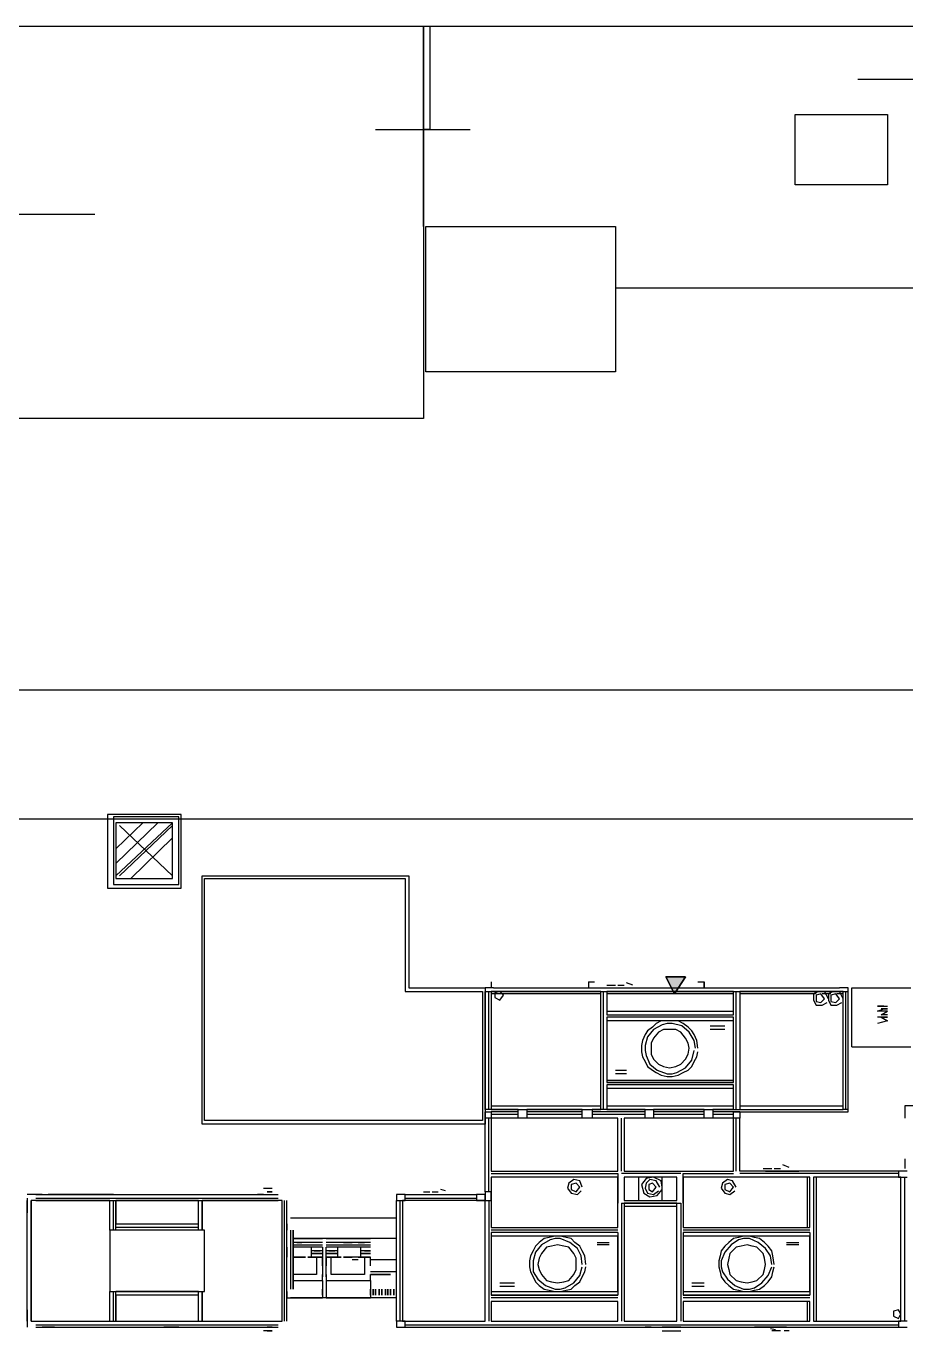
# Model space of a CAD drawing. Header units: millimetres. Extents: x 5 to 415, y 48 to 251.
# Drawn here: x 168.84 to 181.45, y 189.87 to 208.58 of the extents above; entities that cross this region are included whole.
import ezdxf

# ---------------------------------------------------------------- set-up
doc = ezdxf.new("R2010")
doc.units = ezdxf.units.MM
doc.layers.add('H', color=7, linetype='Continuous')
doc.layers.add('P', color=7, linetype='Continuous')

msp = doc.modelspace()

# ---------------------------------------------------------------- hatches: boundary and pattern name
at = {"layer": 'H', "linetype": 'Continuous'}
msp.add_hatch(color=256, dxfattribs=at).paths.add_polyline_path([(178.135, 194.698), (178.012, 194.945), (178.312, 194.945), (178.135, 194.698)])

# ---------------------------------------------------------------- linework, layer by layer
at = {"layer": 'P'}
for points in [[(168.222, 208.58), (174.537, 208.58)], [(174.537, 205.705), (174.537, 208.58)], [(174.537, 208.58), (181.557, 208.58)], [(174.537, 208.58), (174.537, 202.953)], [(174.537, 207.098), (174.537, 208.58)], [(174.537, 208.58), (174.625, 208.58)], [(174.625, 208.58), (174.625, 207.098)], [(180.763, 207.821), (182.104, 207.821)], [(179.864, 207.31), (181.187, 207.31)], [(179.864, 206.304), (179.864, 207.31)], [(181.187, 207.31), (181.187, 206.304)], [(173.849, 207.098), (175.207, 207.098)], [(174.537, 207.01), (174.537, 207.151)], [(174.537, 207.151), (174.537, 207.01)], [(174.625, 207.098), (174.537, 207.098)], [(181.187, 206.304), (179.864, 206.304)], [(167.464, 205.881), (169.827, 205.881)], [(174.572, 203.623), (174.572, 205.705)], [(174.572, 205.705), (177.288, 205.705)], [(177.288, 205.705), (177.288, 203.623)], [(181.557, 204.823), (177.288, 204.823)], [(177.288, 203.623), (174.572, 203.623)], [(174.537, 202.953), (168.222, 202.953)], [(286.597, 199.055), (115.094, 199.055)], [(170.004, 197.273), (170.004, 196.215)], [(171.062, 197.273), (170.004, 197.273)], [(171.062, 196.215), (171.062, 197.273)], [(286.597, 197.203), (64.682, 197.203)], [(170.092, 197.238), (170.092, 196.268)], [(171.027, 197.238), (170.092, 197.238)], [(170.127, 196.779), (170.515, 197.15)], [(170.127, 196.568), (170.727, 197.15)], [(170.127, 196.391), (170.938, 197.15)], [(170.127, 197.15), (170.127, 196.356)], [(170.938, 197.15), (170.127, 197.15)], [(170.938, 196.391), (170.18, 197.115)], [(170.18, 196.391), (170.938, 197.115)], [(170.938, 196.356), (170.938, 197.15)], [(171.027, 196.268), (171.027, 197.238)], [(170.339, 196.356), (170.938, 196.938)], [(170.127, 196.356), (170.938, 196.356)], [(171.362, 192.828), (171.362, 196.391)], [(171.362, 196.391), (174.325, 196.391)], [(171.397, 192.881), (171.397, 196.356)], [(171.397, 196.356), (174.272, 196.356)], [(174.272, 196.356), (174.272, 194.733)], [(174.325, 196.391), (174.325, 194.786)], [(170.004, 196.215), (171.062, 196.215)], [(170.092, 196.268), (171.027, 196.268)], [(175.507, 194.874), (175.507, 194.786)], [(176.9, 194.874), (176.989, 194.874)], [(176.9, 194.874), (176.9, 194.786)], [(177.535, 194.822), (177.447, 194.857)], [(177.535, 194.822), (177.447, 194.857)], [(178.135, 194.698), (178.012, 194.945)], [(178.012, 194.945), (178.294, 194.945)], [(178.294, 194.945), (178.012, 194.945)], [(178.012, 194.945), (178.135, 194.698)], [(178.294, 194.945), (178.135, 194.698)], [(178.135, 194.698), (178.294, 194.945)], [(178.47, 194.874), (178.558, 194.874)], [(178.558, 194.874), (178.558, 194.786)], [(178.558, 194.786), (178.558, 194.874)], [(174.272, 194.733), (175.383, 194.733)], [(174.325, 194.786), (175.419, 194.786)], [(175.383, 194.733), (175.383, 192.881)], [(175.419, 194.786), (175.419, 192.828)], [(175.542, 194.786), (175.419, 194.786)], [(175.419, 194.733), (175.542, 194.733)], [(175.419, 193.04), (175.419, 194.733)], [(175.472, 193.04), (175.472, 194.733)], [(175.472, 193.04), (175.472, 194.733)], [(175.472, 193.04), (175.472, 194.733)], [(175.472, 193.04), (175.472, 194.733)], [(175.472, 193.04), (175.472, 194.733)], [(177.077, 194.733), (175.507, 194.733)], [(175.507, 194.733), (175.507, 193.04)], [(175.507, 194.698), (175.507, 193.093)], [(177.077, 194.698), (175.507, 194.698)], [(175.542, 194.786), (180.499, 194.786)], [(175.542, 194.786), (180.499, 194.786)], [(175.542, 194.733), (180.499, 194.733)], [(175.542, 194.733), (180.499, 194.733)], [(175.542, 194.733), (180.499, 194.733)], [(175.542, 194.733), (180.499, 194.733)], [(175.63, 194.733), (175.56, 194.716)], [(175.63, 194.733), (175.56, 194.716)], [(175.63, 194.733), (175.56, 194.716)], [(175.63, 194.733), (175.56, 194.716)], [(175.56, 194.716), (175.56, 194.645)], [(175.56, 194.716), (175.56, 194.645)], [(175.56, 194.716), (175.56, 194.645)], [(175.56, 194.716), (175.56, 194.645)], [(175.56, 194.645), (175.63, 194.61)], [(175.56, 194.645), (175.63, 194.61)], [(175.56, 194.645), (175.63, 194.61)], [(175.56, 194.645), (175.63, 194.61)], [(175.683, 194.68), (175.63, 194.733)], [(175.683, 194.68), (175.63, 194.733)], [(175.683, 194.68), (175.63, 194.733)], [(175.683, 194.68), (175.63, 194.733)], [(175.63, 194.61), (175.683, 194.68)], [(175.63, 194.61), (175.683, 194.68)], [(175.63, 194.61), (175.683, 194.68)], [(175.63, 194.61), (175.683, 194.68)], [(177.077, 193.04), (177.077, 194.733)], [(177.077, 193.093), (177.077, 194.698)], [(177.112, 194.733), (177.112, 193.04)], [(177.112, 194.733), (177.112, 193.04)], [(177.112, 194.733), (177.112, 193.04)], [(177.112, 194.733), (177.112, 193.04)], [(177.112, 194.733), (177.112, 193.04)], [(177.165, 194.822), (177.288, 194.822)], [(178.982, 194.733), (177.165, 194.733)], [(177.165, 194.733), (177.165, 194.398)], [(177.165, 194.698), (177.165, 194.451)], [(178.982, 194.698), (177.165, 194.698)], [(177.324, 194.822), (177.412, 194.822)], [(178.982, 194.398), (178.982, 194.733)], [(178.982, 194.451), (178.982, 194.698)], [(179.017, 193.04), (179.017, 194.733)], [(179.017, 193.04), (179.017, 194.733)], [(179.017, 193.04), (179.017, 194.733)], [(179.017, 193.04), (179.017, 194.733)], [(179.017, 193.04), (179.017, 194.733)], [(180.552, 194.733), (179.07, 194.733)], [(179.07, 194.733), (179.07, 193.04)], [(179.07, 194.698), (179.07, 193.093)], [(180.164, 194.698), (179.07, 194.698)], [(180.199, 194.733), (180.128, 194.698)], [(180.128, 194.698), (180.128, 194.61)], [(180.234, 194.698), (180.164, 194.68)], [(180.164, 194.68), (180.164, 194.592)], [(180.287, 194.733), (180.199, 194.733)], [(180.287, 194.628), (180.234, 194.698)], [(180.375, 194.698), (180.252, 194.698)], [(180.34, 194.628), (180.287, 194.733)], [(180.411, 194.733), (180.34, 194.698)], [(180.34, 194.698), (180.34, 194.61)], [(180.446, 194.698), (180.375, 194.68)], [(180.375, 194.68), (180.375, 194.592)], [(180.499, 194.733), (180.411, 194.733)], [(180.499, 194.628), (180.446, 194.698)], [(180.552, 194.698), (180.463, 194.698)], [(180.622, 194.786), (180.499, 194.786)], [(180.499, 194.733), (180.622, 194.733)], [(180.552, 194.628), (180.499, 194.733)], [(180.552, 193.04), (180.552, 194.733)], [(180.587, 194.733), (180.587, 193.04)], [(180.587, 194.733), (180.587, 193.04)], [(180.587, 194.733), (180.587, 193.04)], [(180.587, 194.733), (180.587, 193.04)], [(180.587, 194.733), (180.587, 193.04)], [(180.622, 193.005), (180.622, 194.786)], [(180.622, 193.005), (180.622, 194.786)], [(180.675, 193.94), (180.675, 194.786)], [(180.675, 194.786), (181.522, 194.786)], [(177.165, 194.451), (178.982, 194.451)], [(180.128, 194.61), (180.164, 194.539)], [(180.164, 194.592), (180.234, 194.575)], [(180.164, 194.539), (180.252, 194.539)], [(180.234, 194.575), (180.287, 194.628)], [(180.252, 194.539), (180.322, 194.575)], [(180.34, 194.61), (180.375, 194.539)], [(180.375, 194.592), (180.446, 194.575)], [(180.375, 194.539), (180.463, 194.539)], [(180.446, 194.575), (180.499, 194.628)], [(180.463, 194.539), (180.534, 194.575)], [(180.552, 193.093), (180.552, 194.575)], [(181.046, 194.522), (181.187, 194.522)], [(181.134, 194.522), (181.046, 194.522)], [(181.046, 194.451), (181.134, 194.486)], [(181.187, 194.451), (181.046, 194.451)], [(181.187, 194.486), (181.098, 194.486)], [(181.098, 194.486), (181.187, 194.486)], [(181.098, 194.398), (181.187, 194.451)], [(177.165, 194.398), (178.982, 194.398)], [(177.165, 194.363), (177.165, 193.428)], [(178.982, 194.363), (177.165, 194.363)], [(178.982, 194.363), (177.165, 194.363)], [(178.982, 194.363), (177.165, 194.363)], [(178.982, 194.363), (177.165, 194.363)], [(178.982, 194.363), (177.165, 194.363)], [(178.982, 194.363), (177.165, 194.363)], [(178.982, 194.363), (177.165, 194.363)], [(178.982, 194.31), (177.165, 194.31)], [(177.165, 194.31), (177.165, 193.463)], [(177.871, 194.275), (177.818, 194.222)], [(177.941, 194.31), (177.871, 194.275)], [(178.029, 194.31), (177.941, 194.31)], [(178.029, 194.275), (177.959, 194.257)], [(178.029, 194.275), (177.959, 194.257)], [(178.1, 194.31), (178.029, 194.31)], [(178.1, 194.275), (178.029, 194.275)], [(178.1, 194.275), (178.029, 194.275)], [(178.188, 194.31), (178.1, 194.31)], [(178.241, 194.239), (178.1, 194.275)], [(178.241, 194.239), (178.1, 194.275)], [(178.259, 194.275), (178.188, 194.31)], [(178.329, 194.222), (178.259, 194.275)], [(178.982, 193.428), (178.982, 194.363)], [(178.982, 193.463), (178.982, 194.31)], [(181.187, 194.363), (181.046, 194.363)], [(181.187, 194.31), (181.046, 194.275)], [(181.187, 194.398), (181.098, 194.398)], [(181.098, 194.363), (181.187, 194.31)], [(181.098, 194.363), (181.187, 194.363)], [(177.712, 194.116), (177.677, 194.028)], [(177.747, 194.169), (177.712, 194.116)], [(177.747, 194.081), (177.712, 193.957)], [(177.747, 194.081), (177.712, 193.957)], [(177.818, 194.222), (177.747, 194.169)], [(177.835, 194.187), (177.747, 194.081)], [(177.835, 194.187), (177.747, 194.081)], [(177.959, 194.257), (177.835, 194.187)], [(177.959, 194.257), (177.835, 194.187)], [(177.906, 194.151), (177.835, 194.063)], [(177.976, 194.187), (177.906, 194.151)], [(178.065, 194.187), (177.976, 194.187)], [(178.153, 194.187), (178.065, 194.187)], [(178.223, 194.151), (178.153, 194.187)], [(178.294, 194.063), (178.223, 194.151)], [(178.347, 194.151), (178.241, 194.239)], [(178.347, 194.151), (178.241, 194.239)], [(178.382, 194.169), (178.329, 194.222)], [(178.417, 194.028), (178.347, 194.151)], [(178.417, 194.028), (178.347, 194.151)], [(178.417, 194.116), (178.382, 194.169)], [(178.453, 194.028), (178.417, 194.116)], [(178.647, 194.239), (178.858, 194.239)], [(178.858, 194.187), (178.647, 194.187)], [(177.677, 194.028), (177.659, 193.957)], [(177.659, 193.957), (177.659, 193.869)], [(177.712, 193.957), (177.712, 193.887)], [(177.712, 193.957), (177.712, 193.887)], [(177.835, 194.063), (177.8, 193.993)], [(177.8, 193.993), (177.8, 193.922)], [(177.8, 193.922), (177.8, 193.834)], [(178.329, 193.993), (178.294, 194.063)], [(178.347, 193.922), (178.329, 193.993)], [(178.329, 193.834), (178.347, 193.922)], [(178.435, 193.922), (178.417, 194.028)], [(178.435, 193.922), (178.417, 194.028)], [(178.47, 193.922), (178.453, 194.028)], [(180.675, 193.94), (181.522, 193.94)], [(177.659, 193.869), (177.677, 193.798)], [(177.677, 193.798), (177.712, 193.728)], [(177.712, 193.887), (177.729, 193.816)], [(177.712, 193.887), (177.729, 193.816)], [(177.712, 193.728), (177.747, 193.657)], [(177.729, 193.816), (177.782, 193.693)], [(177.729, 193.816), (177.782, 193.693)], [(177.8, 193.834), (177.835, 193.763)], [(177.835, 193.763), (177.906, 193.693)], [(178.223, 193.693), (178.294, 193.763)], [(178.294, 193.763), (178.329, 193.834)], [(178.294, 193.64), (178.382, 193.746)], [(178.294, 193.64), (178.382, 193.746)], [(178.382, 193.746), (178.417, 193.887)], [(178.382, 193.746), (178.417, 193.887)], [(178.382, 193.657), (178.417, 193.728)], [(178.417, 193.728), (178.453, 193.798)], [(178.453, 193.798), (178.47, 193.869)], [(177.288, 193.604), (177.447, 193.604)], [(177.447, 193.552), (177.288, 193.552)], [(177.747, 193.657), (177.818, 193.604)], [(177.782, 193.693), (177.888, 193.604)], [(177.782, 193.693), (177.888, 193.604)], [(177.818, 193.604), (177.871, 193.569)], [(177.871, 193.569), (177.941, 193.534)], [(177.888, 193.604), (178.029, 193.552)], [(177.888, 193.604), (178.029, 193.552)], [(177.906, 193.693), (177.976, 193.657)], [(177.941, 193.534), (178.029, 193.516)], [(177.976, 193.657), (178.065, 193.64)], [(178.029, 193.552), (178.1, 193.552)], [(178.029, 193.552), (178.1, 193.552)], [(178.029, 193.516), (178.1, 193.516)], [(178.065, 193.64), (178.153, 193.657)], [(178.1, 193.552), (178.17, 193.569)], [(178.1, 193.552), (178.17, 193.569)], [(178.1, 193.516), (178.188, 193.534)], [(178.153, 193.657), (178.223, 193.693)], [(178.17, 193.569), (178.294, 193.64)], [(178.17, 193.569), (178.294, 193.64)], [(178.188, 193.534), (178.259, 193.569)], [(178.259, 193.569), (178.329, 193.604)], [(178.329, 193.604), (178.382, 193.657)], [(177.165, 193.463), (178.982, 193.463)], [(178.982, 193.428), (177.165, 193.428)], [(178.982, 193.428), (177.165, 193.428)], [(178.982, 193.428), (177.165, 193.428)], [(178.982, 193.428), (177.165, 193.428)], [(178.982, 193.428), (177.165, 193.428)], [(177.165, 193.428), (178.982, 193.428)], [(178.982, 193.393), (177.165, 193.393)], [(178.982, 193.393), (177.165, 193.393)], [(177.165, 193.393), (177.165, 193.04)], [(178.982, 193.34), (177.165, 193.34)], [(177.165, 193.34), (177.165, 193.093)], [(178.982, 193.04), (178.982, 193.393)], [(178.982, 193.093), (178.982, 193.34)], [(175.507, 193.04), (175.419, 193.04)], [(175.419, 192.917), (175.419, 193.005)], [(175.419, 193.005), (175.507, 193.005)], [(175.419, 193.005), (175.507, 193.005)], [(175.507, 193.093), (177.077, 193.093)], [(175.895, 193.04), (175.507, 193.04)], [(175.507, 193.04), (175.895, 193.04)], [(175.507, 193.005), (175.507, 192.917)], [(175.895, 193.005), (175.507, 193.005)], [(175.895, 193.005), (175.507, 193.005)], [(175.895, 193.005), (175.507, 193.005)], [(175.895, 193.005), (175.507, 193.005)], [(175.895, 193.005), (175.507, 193.005)], [(175.895, 193.005), (175.507, 193.005)], [(175.895, 192.969), (175.507, 192.969)], [(175.895, 192.969), (175.507, 192.969)], [(175.895, 192.969), (175.507, 192.969)], [(175.895, 192.969), (175.507, 192.969)], [(175.895, 192.969), (175.507, 192.969)], [(175.895, 193.04), (176.018, 193.04)], [(175.895, 192.917), (175.895, 193.04)], [(176.812, 193.04), (176.018, 193.04)], [(176.018, 193.04), (176.812, 193.04)], [(176.018, 193.04), (176.018, 192.917)], [(176.812, 193.005), (176.018, 193.005)], [(176.812, 193.005), (176.018, 193.005)], [(176.812, 193.005), (176.018, 193.005)], [(176.812, 193.005), (176.018, 193.005)], [(176.812, 193.005), (176.018, 193.005)], [(176.812, 193.005), (176.018, 193.005)], [(176.812, 192.969), (176.018, 192.969)], [(176.812, 192.969), (176.018, 192.969)], [(176.812, 192.969), (176.018, 192.969)], [(176.812, 192.969), (176.018, 192.969)], [(176.812, 192.969), (176.018, 192.969)], [(176.812, 193.04), (176.953, 193.04)], [(176.812, 192.917), (176.812, 193.04)], [(177.712, 193.04), (176.953, 193.04)], [(176.953, 193.04), (177.077, 193.04)], [(176.953, 193.04), (176.953, 192.917)], [(177.712, 193.005), (176.953, 193.005)], [(177.712, 193.005), (176.953, 193.005)], [(177.712, 193.005), (176.953, 193.005)], [(177.712, 193.005), (176.953, 193.005)], [(177.712, 193.005), (176.953, 193.005)], [(177.712, 193.005), (176.953, 193.005)], [(177.712, 192.969), (176.953, 192.969)], [(177.712, 192.969), (176.953, 192.969)], [(177.712, 192.969), (176.953, 192.969)], [(177.712, 192.969), (176.953, 192.969)], [(177.712, 192.969), (176.953, 192.969)], [(177.165, 193.093), (178.982, 193.093)], [(177.165, 193.04), (177.712, 193.04)], [(177.712, 193.04), (177.835, 193.04)], [(177.712, 192.917), (177.712, 193.04)], [(178.558, 193.04), (177.835, 193.04)], [(177.835, 193.04), (178.558, 193.04)], [(177.835, 193.04), (177.835, 192.917)], [(178.558, 193.005), (177.835, 193.005)], [(178.558, 193.005), (177.835, 193.005)], [(178.558, 193.005), (177.835, 193.005)], [(178.558, 193.005), (177.835, 193.005)], [(178.558, 193.005), (177.835, 193.005)], [(178.558, 193.005), (177.835, 193.005)], [(178.558, 192.969), (177.835, 192.969)], [(178.558, 192.969), (177.835, 192.969)], [(178.558, 192.969), (177.835, 192.969)], [(178.558, 192.969), (177.835, 192.969)], [(178.558, 192.969), (177.835, 192.969)], [(178.558, 193.04), (178.682, 193.04)], [(178.558, 192.917), (178.558, 193.04)], [(178.982, 193.04), (178.682, 193.04)], [(178.682, 193.04), (178.982, 193.04)], [(178.682, 193.04), (178.682, 192.917)], [(178.982, 193.005), (178.682, 193.005)], [(178.982, 193.005), (178.682, 193.005)], [(178.982, 193.005), (178.682, 193.005)], [(178.982, 193.005), (178.682, 193.005)], [(178.982, 193.005), (178.682, 193.005)], [(178.982, 193.005), (178.682, 193.005)], [(178.982, 192.969), (178.682, 192.969)], [(178.982, 192.969), (178.682, 192.969)], [(178.982, 192.969), (178.682, 192.969)], [(178.982, 192.969), (178.682, 192.969)], [(178.982, 192.969), (178.682, 192.969)], [(178.982, 193.04), (179.07, 193.04)], [(178.982, 192.917), (178.982, 193.005)], [(178.982, 193.005), (179.07, 193.005)], [(179.07, 193.005), (178.982, 193.005)], [(179.07, 193.093), (180.552, 193.093)], [(179.07, 193.04), (180.552, 193.04)], [(179.07, 193.04), (180.552, 193.04)], [(179.07, 193.005), (179.07, 192.917)], [(179.07, 193.005), (180.552, 193.005)], [(179.07, 193.005), (180.552, 193.005)], [(179.07, 193.005), (180.552, 193.005)], [(179.07, 193.005), (180.552, 193.005)], [(179.07, 193.005), (180.552, 193.005)], [(180.622, 193.04), (180.552, 193.04)], [(180.552, 193.005), (180.622, 193.005)], [(181.434, 193.093), (181.434, 192.917)], [(181.61, 193.093), (181.434, 193.093)], [(175.419, 192.828), (171.362, 192.828)], [(175.383, 192.881), (171.397, 192.881)], [(175.507, 192.917), (175.419, 192.917)], [(175.419, 191.858), (175.419, 192.917)], [(175.472, 191.858), (175.472, 192.917)], [(175.472, 191.858), (175.472, 192.917)], [(175.472, 191.858), (175.472, 192.917)], [(175.472, 191.858), (175.472, 192.917)], [(175.472, 191.858), (175.472, 192.917)], [(175.895, 192.917), (175.507, 192.917)], [(175.507, 192.917), (175.507, 192.158)], [(175.507, 192.917), (175.507, 192.158)], [(177.324, 192.917), (175.507, 192.917)], [(176.018, 192.917), (175.895, 192.917)], [(176.812, 192.917), (176.018, 192.917)], [(176.953, 192.917), (176.812, 192.917)], [(177.324, 192.917), (176.953, 192.917)], [(177.324, 192.158), (177.324, 192.917)], [(177.324, 192.158), (177.324, 192.917)], [(177.377, 192.158), (177.377, 192.917)], [(177.377, 192.158), (177.377, 192.917)], [(177.377, 192.158), (177.377, 192.917)], [(177.377, 192.158), (177.377, 192.917)], [(177.377, 192.158), (177.377, 192.917)], [(177.712, 192.917), (177.412, 192.917)], [(177.412, 192.917), (177.412, 192.158)], [(177.412, 192.917), (177.412, 192.158)], [(178.982, 192.917), (177.412, 192.917)], [(177.835, 192.917), (177.712, 192.917)], [(178.558, 192.917), (177.835, 192.917)], [(178.682, 192.917), (178.558, 192.917)], [(178.982, 192.917), (178.682, 192.917)], [(179.07, 192.917), (178.982, 192.917)], [(178.982, 192.158), (178.982, 192.917)], [(178.982, 192.158), (178.982, 192.917)], [(179.017, 192.158), (179.017, 192.917)], [(179.017, 192.158), (179.017, 192.917)], [(179.017, 192.158), (179.017, 192.917)], [(179.017, 192.158), (179.017, 192.917)], [(179.017, 192.158), (179.017, 192.917)], [(179.07, 192.158), (179.07, 192.917)], [(179.776, 192.211), (179.687, 192.246)], [(179.776, 192.211), (179.687, 192.246)], [(181.434, 192.334), (181.434, 192.193)], [(175.507, 192.158), (177.324, 192.158)], [(175.507, 192.158), (177.324, 192.158)], [(175.507, 192.123), (177.324, 192.123)], [(175.507, 192.123), (177.324, 192.123)], [(175.507, 192.123), (177.324, 192.123)], [(175.507, 192.123), (177.324, 192.123)], [(175.507, 192.123), (177.324, 192.123)], [(177.324, 192.07), (175.507, 192.07)], [(175.507, 192.07), (175.507, 191.347)], [(175.507, 192.07), (175.507, 191.347)], [(177.324, 192.07), (175.507, 192.07)], [(176.689, 192.035), (176.618, 191.982)], [(176.777, 192.017), (176.689, 192.035)], [(176.812, 191.929), (176.777, 192.017)], [(177.324, 192.123), (177.324, 191.699)], [(177.324, 191.347), (177.324, 192.07)], [(177.324, 191.347), (177.324, 192.07)], [(178.223, 192.123), (177.377, 192.123)], [(177.412, 192.158), (178.982, 192.158)], [(177.412, 192.158), (178.982, 192.158)], [(177.412, 192.07), (177.412, 191.735)], [(177.624, 192.07), (177.412, 192.07)], [(177.959, 192.07), (177.624, 192.07)], [(177.624, 191.735), (177.624, 192.07)], [(177.729, 192.052), (177.659, 191.964)], [(177.835, 192.07), (177.729, 192.052)], [(177.782, 192.035), (177.729, 191.982)], [(177.782, 192.035), (177.729, 191.982)], [(177.871, 192.017), (177.782, 192.035)], [(177.871, 192.017), (177.782, 192.035)], [(177.941, 192.017), (177.835, 192.07)], [(177.923, 191.929), (177.871, 192.017)], [(177.923, 191.929), (177.871, 192.017)], [(177.959, 191.929), (177.941, 192.017)], [(178.17, 192.07), (177.959, 192.07)], [(177.959, 191.735), (177.959, 192.07)], [(178.17, 191.735), (178.17, 192.07)], [(178.259, 192.123), (178.982, 192.123)], [(178.259, 192.123), (178.982, 192.123)], [(178.259, 192.123), (178.982, 192.123)], [(178.259, 192.123), (178.982, 192.123)], [(178.259, 192.123), (178.982, 192.123)], [(178.259, 191.699), (178.259, 192.123)], [(180.075, 192.07), (178.259, 192.07)], [(178.259, 192.07), (178.259, 191.347)], [(178.259, 192.07), (178.259, 191.347)], [(180.04, 192.07), (178.259, 192.07)], [(178.894, 192.035), (178.823, 191.982)], [(178.964, 192.017), (178.894, 192.035)], [(179.017, 191.929), (178.964, 192.017)], [(181.345, 192.158), (179.07, 192.158)], [(181.345, 192.123), (179.07, 192.123)], [(181.345, 192.123), (179.07, 192.123)], [(181.345, 192.123), (179.07, 192.123)], [(181.345, 192.123), (179.07, 192.123)], [(181.345, 192.123), (179.07, 192.123)], [(179.405, 192.193), (179.529, 192.193)], [(179.44, 192.158), (179.917, 192.158)], [(179.564, 192.193), (179.652, 192.193)], [(180.04, 191.347), (180.04, 192.07)], [(180.075, 191.347), (180.075, 192.07)], [(180.128, 192.07), (180.128, 190.006)], [(180.128, 192.07), (180.128, 190.006)], [(180.128, 192.07), (180.128, 190.006)], [(180.128, 192.07), (180.128, 190.006)], [(180.128, 192.07), (180.128, 190.006)], [(181.381, 192.07), (180.128, 192.07)], [(180.128, 192.07), (180.128, 190.006)], [(180.164, 192.07), (180.164, 190.006)], [(181.381, 192.07), (180.164, 192.07)], [(181.469, 192.158), (181.345, 192.158)], [(181.345, 192.158), (181.345, 192.07)], [(181.345, 192.07), (181.469, 192.07)], [(181.381, 190.006), (181.381, 192.07)], [(181.381, 190.006), (181.381, 192.07)], [(181.434, 190.006), (181.434, 192.07)], [(181.434, 190.006), (181.434, 192.07)], [(181.434, 190.006), (181.434, 192.07)], [(181.434, 190.006), (181.434, 192.07)], [(181.434, 190.006), (181.434, 192.07)], [(172.244, 191.911), (172.367, 191.911)], [(172.367, 191.858), (172.297, 191.858)], [(172.297, 191.858), (172.367, 191.858)], [(174.537, 191.858), (174.625, 191.858)], [(174.66, 191.858), (174.748, 191.858)], [(174.854, 191.876), (174.784, 191.893)], [(174.854, 191.876), (174.784, 191.893)], [(175.507, 191.858), (175.419, 191.858)], [(175.419, 191.858), (175.419, 191.735)], [(175.507, 191.735), (175.507, 191.858)], [(176.618, 191.982), (176.601, 191.911)], [(176.601, 191.911), (176.653, 191.841)], [(176.724, 191.982), (176.653, 191.964)], [(176.653, 191.964), (176.653, 191.893)], [(176.653, 191.893), (176.724, 191.858)], [(176.653, 191.841), (176.742, 191.823)], [(176.777, 191.929), (176.724, 191.982)], [(176.724, 191.858), (176.777, 191.929)], [(176.742, 191.823), (176.795, 191.876)], [(177.659, 191.964), (177.694, 191.841)], [(177.694, 191.841), (177.782, 191.788)], [(177.729, 191.982), (177.712, 191.911)], [(177.729, 191.982), (177.712, 191.911)], [(177.712, 191.911), (177.747, 191.841)], [(177.712, 191.911), (177.747, 191.841)], [(177.747, 191.841), (177.835, 191.823)], [(177.747, 191.841), (177.835, 191.823)], [(177.818, 191.982), (177.765, 191.964)], [(177.818, 191.982), (177.765, 191.964)], [(177.818, 191.982), (177.765, 191.964)], [(177.765, 191.964), (177.765, 191.893)], [(177.765, 191.964), (177.765, 191.893)], [(177.765, 191.964), (177.765, 191.893)], [(177.765, 191.893), (177.818, 191.858)], [(177.765, 191.893), (177.818, 191.858)], [(177.765, 191.893), (177.818, 191.858)], [(177.871, 191.929), (177.818, 191.982)], [(177.871, 191.929), (177.818, 191.982)], [(177.871, 191.929), (177.818, 191.982)], [(177.818, 191.858), (177.871, 191.929)], [(177.818, 191.858), (177.871, 191.929)], [(177.818, 191.858), (177.871, 191.929)], [(177.835, 191.823), (177.906, 191.876)], [(177.835, 191.823), (177.906, 191.876)], [(177.888, 191.805), (177.959, 191.893)], [(178.823, 191.982), (178.805, 191.911)], [(178.805, 191.911), (178.858, 191.841)], [(178.929, 191.982), (178.858, 191.964)], [(178.858, 191.964), (178.858, 191.893)], [(178.858, 191.893), (178.929, 191.858)], [(178.858, 191.841), (178.929, 191.823)], [(178.982, 191.929), (178.929, 191.982)], [(178.929, 191.858), (178.982, 191.929)], [(178.929, 191.823), (178.999, 191.876)], [(169.069, 191.823), (168.857, 191.823)], [(168.857, 191.77), (168.857, 191.558)], [(168.857, 190.006), (168.857, 191.735)], [(168.857, 190.006), (168.857, 191.735)], [(168.857, 190.006), (168.857, 191.735)], [(170.039, 191.735), (168.91, 191.735)], [(168.91, 191.735), (168.91, 190.006)], [(168.91, 190.006), (168.91, 191.735)], [(168.91, 190.006), (168.91, 191.735)], [(168.981, 191.823), (172.455, 191.823)], [(168.981, 191.823), (172.455, 191.823)], [(168.981, 191.77), (172.455, 191.77)], [(168.981, 191.77), (172.455, 191.77)], [(168.981, 191.735), (172.455, 191.735)], [(170.092, 191.823), (169.157, 191.823)], [(170.039, 191.311), (170.039, 191.735)], [(170.039, 191.311), (170.039, 191.735)], [(170.092, 191.311), (170.092, 191.735)], [(170.092, 191.311), (170.092, 191.735)], [(170.127, 191.311), (170.127, 191.735)], [(171.309, 191.735), (170.127, 191.735)], [(170.127, 191.735), (170.127, 191.4)], [(171.309, 191.311), (171.309, 191.735)], [(171.309, 191.4), (171.309, 191.735)], [(171.362, 191.311), (171.362, 191.735)], [(172.508, 191.735), (171.362, 191.735)], [(171.362, 191.735), (171.362, 191.311)], [(171.362, 191.311), (171.362, 191.735)], [(171.362, 191.311), (171.362, 191.735)], [(171.521, 191.823), (171.609, 191.823)], [(172.244, 191.823), (172.156, 191.823)], [(172.508, 190.006), (172.508, 191.735)], [(172.544, 190.006), (172.544, 191.735)], [(172.544, 190.006), (172.544, 191.735)], [(172.579, 190.006), (172.579, 191.735)], [(172.579, 190.006), (172.579, 191.735)], [(174.272, 191.823), (174.149, 191.823)], [(174.149, 191.823), (174.149, 191.735)], [(174.149, 191.735), (174.272, 191.735)], [(174.149, 190.006), (174.149, 191.735)], [(174.202, 190.006), (174.202, 191.735)], [(174.202, 190.006), (174.202, 191.735)], [(174.202, 190.006), (174.202, 191.735)], [(174.202, 190.006), (174.202, 191.735)], [(174.202, 190.006), (174.202, 191.735)], [(175.419, 191.735), (174.237, 191.735)], [(174.237, 191.735), (174.237, 190.006)], [(174.237, 191.735), (174.237, 190.006)], [(175.419, 191.735), (174.237, 191.735)], [(174.272, 191.735), (174.272, 191.823)], [(174.272, 191.823), (175.295, 191.823)], [(174.272, 191.77), (175.295, 191.77)], [(174.272, 191.77), (175.295, 191.77)], [(174.272, 191.77), (175.295, 191.77)], [(174.272, 191.77), (175.295, 191.77)], [(174.272, 191.77), (175.295, 191.77)], [(174.572, 191.823), (175.048, 191.823)], [(175.419, 191.823), (175.295, 191.823)], [(175.295, 191.823), (175.295, 191.735)], [(175.295, 191.735), (175.419, 191.735)], [(175.419, 191.735), (175.419, 191.823)], [(175.419, 191.735), (175.507, 191.735)], [(175.419, 190.006), (175.419, 191.735)], [(175.419, 190.006), (175.419, 191.735)], [(175.472, 191.735), (175.472, 190.006)], [(175.472, 191.735), (175.472, 190.006)], [(175.472, 191.735), (175.472, 190.006)], [(175.472, 191.735), (175.472, 190.006)], [(175.472, 191.735), (175.472, 190.006)], [(177.377, 191.699), (177.377, 190.006)], [(177.377, 191.699), (177.377, 190.006)], [(177.377, 191.699), (177.377, 190.006)], [(177.377, 191.699), (177.377, 190.006)], [(177.377, 191.699), (177.377, 190.006)], [(177.377, 191.699), (178.223, 191.699)], [(177.412, 191.735), (177.624, 191.735)], [(178.17, 191.699), (177.412, 191.699)], [(177.412, 191.699), (177.412, 190.006)], [(177.412, 191.647), (177.412, 190.006)], [(178.17, 191.647), (177.412, 191.647)], [(177.624, 191.735), (177.959, 191.735)], [(177.782, 191.788), (177.888, 191.805)], [(177.959, 191.735), (178.17, 191.735)], [(178.17, 190.006), (178.17, 191.699)], [(178.17, 190.006), (178.17, 191.647)], [(178.223, 191.699), (178.223, 190.006)], [(178.223, 191.699), (178.223, 190.006)], [(178.223, 191.699), (178.223, 190.006)], [(178.223, 191.699), (178.223, 190.006)], [(178.223, 191.699), (178.223, 190.006)], [(172.632, 191.488), (174.149, 191.488)], [(170.039, 191.311), (170.039, 190.429)], [(171.397, 191.311), (170.039, 191.311)], [(170.127, 191.4), (171.309, 191.4)], [(171.309, 191.347), (170.127, 191.347)], [(171.309, 191.347), (170.127, 191.347)], [(171.309, 191.347), (170.127, 191.347)], [(171.397, 190.429), (171.397, 191.311)], [(172.579, 191.4), (172.579, 191.311)], [(172.632, 191.311), (172.632, 190.465)], [(172.632, 191.311), (172.632, 190.465)], [(172.632, 191.311), (172.632, 190.465)], [(172.667, 191.311), (172.667, 190.465)], [(172.667, 191.311), (172.667, 190.465)], [(172.667, 190.465), (172.667, 191.311)], [(172.667, 190.465), (172.667, 191.276)], [(175.507, 191.347), (177.324, 191.347)], [(175.507, 191.347), (177.324, 191.347)], [(177.324, 191.311), (175.507, 191.311)], [(177.324, 191.311), (175.507, 191.311)], [(177.324, 191.311), (175.507, 191.311)], [(177.324, 191.311), (175.507, 191.311)], [(177.324, 191.311), (175.507, 191.311)], [(175.507, 191.276), (175.507, 190.377)], [(177.324, 191.276), (175.507, 191.276)], [(177.324, 191.276), (175.507, 191.276)], [(177.324, 191.276), (177.324, 190.377)], [(178.259, 191.347), (180.075, 191.347)], [(178.259, 191.347), (180.04, 191.347)], [(180.075, 191.311), (178.259, 191.311)], [(180.075, 191.311), (178.259, 191.311)], [(180.075, 191.311), (178.259, 191.311)], [(180.075, 191.311), (178.259, 191.311)], [(180.075, 191.311), (178.259, 191.311)], [(178.259, 191.276), (178.259, 190.377)], [(180.075, 191.276), (178.259, 191.276)], [(180.075, 191.276), (178.259, 191.276)], [(180.075, 191.276), (180.075, 190.377)], [(174.149, 191.188), (172.667, 191.188)], [(172.667, 191.188), (173.09, 191.188)], [(173.09, 191.135), (172.667, 191.135)], [(172.667, 191.1), (173.09, 191.1)], [(172.72, 191.135), (172.791, 191.135)], [(173.143, 191.188), (173.778, 191.188)], [(173.778, 191.135), (173.143, 191.135)], [(173.143, 191.1), (173.778, 191.1)], [(173.39, 191.135), (173.514, 191.135)], [(173.602, 191.135), (173.69, 191.135)], [(177.324, 191.223), (175.507, 191.223)], [(175.507, 191.223), (175.507, 190.429)], [(176.142, 191.082), (176.107, 191.012)], [(176.195, 191.135), (176.142, 191.082)], [(176.23, 191.1), (176.142, 190.994)], [(176.23, 191.1), (176.142, 190.994)], [(176.265, 191.188), (176.195, 191.135)], [(176.354, 191.17), (176.23, 191.1)], [(176.354, 191.17), (176.23, 191.1)], [(176.336, 191.206), (176.265, 191.188)], [(176.371, 191.082), (176.301, 191.064)], [(176.424, 191.223), (176.336, 191.206)], [(176.424, 191.188), (176.354, 191.17)], [(176.424, 191.188), (176.354, 191.17)], [(176.459, 191.1), (176.371, 191.082)], [(176.495, 191.223), (176.424, 191.223)], [(176.495, 191.188), (176.424, 191.188)], [(176.495, 191.188), (176.424, 191.188)], [(176.548, 191.082), (176.459, 191.1)], [(176.583, 191.206), (176.495, 191.223)], [(176.636, 191.135), (176.495, 191.188)], [(176.636, 191.135), (176.495, 191.188)], [(176.618, 191.064), (176.548, 191.082)], [(176.653, 191.188), (176.583, 191.206)], [(176.742, 191.047), (176.636, 191.135)], [(176.742, 191.047), (176.636, 191.135)], [(176.706, 191.135), (176.653, 191.188)], [(176.777, 191.082), (176.706, 191.135)], [(176.812, 191.012), (176.777, 191.082)], [(177.024, 191.135), (177.2, 191.135)], [(177.2, 191.1), (177.024, 191.1)], [(177.324, 190.429), (177.324, 191.223)], [(180.075, 191.223), (178.259, 191.223)], [(178.259, 191.223), (178.259, 190.429)], [(178.858, 191.082), (178.805, 191.012)], [(178.911, 191.135), (178.858, 191.082)], [(178.947, 191.1), (178.858, 190.994)], [(178.947, 191.1), (178.858, 190.994)], [(178.982, 191.188), (178.911, 191.135)], [(179.052, 191.17), (178.947, 191.1)], [(179.052, 191.17), (178.947, 191.1)], [(179.052, 191.206), (178.982, 191.188)], [(179.088, 191.082), (179.017, 191.064)], [(179.123, 191.223), (179.052, 191.206)], [(179.123, 191.188), (179.052, 191.17)], [(179.123, 191.188), (179.052, 191.17)], [(179.176, 191.1), (179.088, 191.082)], [(179.211, 191.223), (179.123, 191.223)], [(179.211, 191.188), (179.123, 191.188)], [(179.211, 191.188), (179.123, 191.188)], [(179.246, 191.082), (179.176, 191.1)], [(179.282, 191.206), (179.211, 191.223)], [(179.335, 191.135), (179.211, 191.188)], [(179.335, 191.135), (179.211, 191.188)], [(179.317, 191.064), (179.246, 191.082)], [(179.352, 191.188), (179.282, 191.206)], [(179.44, 191.047), (179.335, 191.135)], [(179.44, 191.047), (179.335, 191.135)], [(179.423, 191.135), (179.352, 191.188)], [(179.476, 191.082), (179.423, 191.135)], [(179.529, 191.012), (179.476, 191.082)], [(179.74, 191.135), (179.917, 191.135)], [(179.917, 191.1), (179.74, 191.1)], [(180.075, 190.429), (180.075, 191.223)], [(172.579, 191.064), (172.579, 190.923)], [(173.09, 191.064), (172.667, 191.064)], [(172.667, 190.923), (172.843, 190.923)], [(172.667, 190.923), (172.843, 190.923)], [(172.667, 190.923), (172.843, 190.923)], [(172.843, 190.923), (172.667, 190.923)], [(172.879, 190.923), (173.09, 190.923)], [(172.879, 190.923), (173.002, 190.923)], [(173.09, 190.923), (172.879, 190.923)], [(172.932, 190.923), (172.932, 191.064)], [(173.055, 191.012), (172.932, 191.012)], [(173.09, 190.976), (172.932, 190.976)], [(172.932, 190.976), (173.09, 190.976)], [(173.09, 191.012), (172.967, 191.012)], [(172.967, 191.012), (173.055, 191.012)], [(173.002, 190.923), (173.002, 190.676)], [(173.09, 190.923), (173.002, 190.923)], [(173.09, 191.064), (173.09, 190.641)], [(173.09, 191.064), (173.09, 190.641)], [(173.09, 190.8), (173.09, 190.923)], [(173.143, 190.641), (173.143, 191.064)], [(173.143, 190.641), (173.143, 191.064)], [(173.778, 191.064), (173.143, 191.064)], [(173.267, 191.012), (173.143, 191.012)], [(173.302, 190.976), (173.143, 190.976)], [(173.143, 190.976), (173.302, 190.976)], [(173.143, 190.923), (173.302, 190.923)], [(173.302, 190.923), (173.143, 190.923)], [(173.143, 190.923), (173.143, 190.8)], [(173.355, 190.923), (173.143, 190.923)], [(173.302, 191.012), (173.179, 191.012)], [(173.179, 191.012), (173.267, 191.012)], [(173.267, 191.012), (173.179, 191.012)], [(173.179, 190.976), (173.267, 190.976)], [(173.214, 190.676), (173.214, 190.923)], [(173.214, 190.923), (173.355, 190.923)], [(173.302, 191.064), (173.302, 190.923)], [(173.39, 190.923), (173.514, 190.923)], [(173.39, 190.923), (173.514, 190.923)], [(173.514, 190.923), (173.39, 190.923)], [(173.602, 190.923), (173.514, 190.923)], [(173.602, 190.923), (173.69, 190.923)], [(173.778, 190.923), (173.602, 190.923)], [(173.637, 190.923), (173.637, 191.064)], [(173.778, 191.012), (173.637, 191.012)], [(173.778, 190.976), (173.637, 190.976)], [(173.637, 190.976), (173.778, 190.976)], [(173.637, 190.923), (173.778, 190.923)], [(173.778, 190.923), (173.637, 190.923)], [(173.778, 191.012), (173.69, 191.012)], [(173.69, 191.012), (173.778, 191.012)], [(173.69, 190.923), (173.69, 190.676)], [(173.778, 190.8), (173.778, 190.923)], [(176.071, 190.941), (176.054, 190.87)], [(176.107, 191.012), (176.071, 190.941)], [(176.142, 190.994), (176.107, 190.87)], [(176.142, 190.994), (176.107, 190.87)], [(176.195, 190.906), (176.177, 190.818)], [(176.23, 190.976), (176.195, 190.906)], [(176.301, 191.064), (176.23, 190.976)], [(176.689, 190.976), (176.618, 191.064)], [(176.724, 190.906), (176.689, 190.976)], [(176.724, 190.818), (176.724, 190.906)], [(176.795, 190.941), (176.742, 191.047)], [(176.795, 190.941), (176.742, 191.047)], [(176.812, 190.818), (176.795, 190.941)], [(176.812, 190.818), (176.795, 190.941)], [(176.848, 190.941), (176.812, 191.012)], [(176.865, 190.818), (176.848, 190.941)], [(178.788, 190.941), (178.77, 190.87)], [(178.805, 191.012), (178.788, 190.941)], [(178.858, 190.994), (178.805, 190.87)], [(178.858, 190.994), (178.805, 190.87)], [(178.911, 190.906), (178.894, 190.818)], [(178.929, 190.976), (178.911, 190.906)], [(179.017, 191.064), (178.929, 190.976)], [(179.405, 190.976), (179.317, 191.064)], [(179.423, 190.906), (179.405, 190.976)], [(179.44, 190.818), (179.423, 190.906)], [(179.511, 190.941), (179.44, 191.047)], [(179.511, 190.941), (179.44, 191.047)], [(179.529, 190.818), (179.511, 190.941)], [(179.529, 190.818), (179.511, 190.941)], [(179.546, 190.941), (179.529, 191.012)], [(179.564, 190.818), (179.546, 190.941)], [(173.514, 190.888), (173.602, 190.888)], [(173.778, 190.888), (174.149, 190.888)], [(174.149, 190.712), (173.778, 190.712)], [(176.054, 190.87), (176.054, 190.782)], [(176.054, 190.782), (176.071, 190.712)], [(176.071, 190.712), (176.107, 190.641)], [(176.107, 190.87), (176.107, 190.782)], [(176.107, 190.87), (176.107, 190.782)], [(176.107, 190.782), (176.107, 190.712)], [(176.107, 190.782), (176.107, 190.712)], [(176.107, 190.712), (176.177, 190.606)], [(176.107, 190.712), (176.177, 190.606)], [(176.177, 190.818), (176.195, 190.747)], [(176.195, 190.747), (176.23, 190.676)], [(176.689, 190.676), (176.724, 190.747)], [(176.724, 190.747), (176.724, 190.818)], [(176.777, 190.659), (176.812, 190.782)], [(176.777, 190.659), (176.812, 190.782)], [(176.812, 190.641), (176.848, 190.712)], [(176.848, 190.712), (176.865, 190.782)], [(178.77, 190.87), (178.77, 190.782)], [(178.77, 190.782), (178.788, 190.712)], [(178.788, 190.712), (178.805, 190.641)], [(178.805, 190.87), (178.805, 190.782)], [(178.805, 190.87), (178.805, 190.782)], [(178.805, 190.782), (178.823, 190.712)], [(178.805, 190.782), (178.823, 190.712)], [(178.823, 190.712), (178.894, 190.606)], [(178.823, 190.712), (178.894, 190.606)], [(178.894, 190.818), (178.911, 190.747)], [(178.911, 190.747), (178.929, 190.676)], [(179.405, 190.676), (179.423, 190.747)], [(179.423, 190.747), (179.44, 190.818)], [(179.476, 190.659), (179.529, 190.782)], [(179.476, 190.659), (179.529, 190.782)], [(179.529, 190.641), (179.546, 190.712)], [(179.546, 190.712), (179.564, 190.782)], [(173.002, 190.676), (172.667, 190.676)], [(172.667, 190.588), (173.09, 190.588)], [(172.667, 190.588), (173.09, 190.588)], [(173.09, 190.588), (173.09, 190.676)], [(173.09, 190.588), (173.09, 190.341)], [(173.143, 190.676), (173.143, 190.588)], [(173.143, 190.588), (173.778, 190.588)], [(173.143, 190.588), (173.143, 190.341)], [(173.143, 190.588), (173.778, 190.588)], [(173.69, 190.676), (173.214, 190.676)], [(173.778, 190.588), (173.778, 190.676)], [(174.061, 190.676), (173.778, 190.676)], [(173.778, 190.676), (174.061, 190.676)], [(174.061, 190.676), (173.778, 190.676)], [(173.778, 190.676), (174.061, 190.676)], [(174.061, 190.676), (173.778, 190.676)], [(174.061, 190.676), (173.778, 190.676)], [(173.778, 190.676), (174.061, 190.676)], [(173.778, 190.676), (174.061, 190.676)], [(173.778, 190.588), (173.778, 190.341)], [(174.149, 190.341), (174.149, 190.676)], [(175.63, 190.553), (175.842, 190.553)], [(176.107, 190.641), (176.142, 190.571)], [(176.142, 190.571), (176.195, 190.518)], [(176.177, 190.606), (176.283, 190.518)], [(176.177, 190.606), (176.283, 190.518)], [(176.23, 190.676), (176.301, 190.588)], [(176.301, 190.588), (176.371, 190.571)], [(176.371, 190.571), (176.459, 190.553)], [(176.459, 190.553), (176.548, 190.571)], [(176.548, 190.571), (176.618, 190.588)], [(176.565, 190.482), (176.689, 190.553)], [(176.565, 190.482), (176.689, 190.553)], [(176.618, 190.588), (176.689, 190.676)], [(176.689, 190.553), (176.777, 190.659)], [(176.689, 190.553), (176.777, 190.659)], [(176.706, 190.518), (176.777, 190.571)], [(176.777, 190.571), (176.812, 190.641)], [(178.382, 190.553), (178.558, 190.553)], [(178.805, 190.641), (178.858, 190.571)], [(178.858, 190.571), (178.911, 190.518)], [(178.894, 190.606), (178.999, 190.518)], [(178.894, 190.606), (178.999, 190.518)], [(178.929, 190.676), (179.017, 190.588)], [(179.017, 190.588), (179.088, 190.571)], [(179.088, 190.571), (179.176, 190.553)], [(179.176, 190.553), (179.246, 190.571)], [(179.246, 190.571), (179.317, 190.588)], [(179.282, 190.482), (179.388, 190.553)], [(179.282, 190.482), (179.388, 190.553)], [(179.317, 190.588), (179.405, 190.676)], [(179.388, 190.553), (179.476, 190.659)], [(179.388, 190.553), (179.476, 190.659)], [(179.423, 190.518), (179.476, 190.571)], [(179.476, 190.571), (179.529, 190.641)], [(170.039, 190.006), (170.039, 190.429)], [(170.039, 190.006), (170.039, 190.429)], [(170.039, 190.429), (171.397, 190.429)], [(170.092, 190.006), (170.092, 190.429)], [(170.092, 190.006), (170.092, 190.429)], [(170.127, 190.006), (170.127, 190.429)], [(171.309, 190.429), (170.127, 190.429)], [(171.309, 190.377), (170.127, 190.377)], [(170.127, 190.377), (170.127, 190.006)], [(171.309, 190.377), (170.127, 190.377)], [(171.309, 190.377), (170.127, 190.377)], [(171.309, 190.006), (171.309, 190.429)], [(171.309, 190.006), (171.309, 190.377)], [(171.362, 190.006), (171.362, 190.429)], [(171.362, 190.429), (171.362, 190.006)], [(171.362, 190.006), (171.362, 190.429)], [(171.362, 190.006), (171.362, 190.429)], [(172.579, 190.429), (172.579, 190.341)], [(172.579, 190.341), (173.09, 190.341)], [(174.149, 190.341), (172.632, 190.341)], [(173.09, 190.465), (173.09, 190.377)], [(173.09, 190.377), (173.09, 190.465)], [(173.143, 190.465), (173.143, 190.377)], [(173.143, 190.341), (173.778, 190.341)], [(173.778, 190.377), (173.778, 190.465)], [(173.814, 190.377), (173.814, 190.465)], [(173.814, 190.465), (173.814, 190.377)], [(173.814, 190.377), (173.814, 190.465)], [(173.849, 190.377), (173.849, 190.465)], [(173.849, 190.465), (173.849, 190.377)], [(173.849, 190.377), (173.849, 190.465)], [(173.902, 190.377), (173.902, 190.465)], [(173.902, 190.465), (173.902, 190.377)], [(173.902, 190.377), (173.902, 190.465)], [(173.937, 190.377), (173.937, 190.465)], [(173.937, 190.465), (173.937, 190.377)], [(173.937, 190.377), (173.937, 190.465)], [(173.937, 190.377), (173.937, 190.465)], [(173.937, 190.377), (173.937, 190.465)], [(173.99, 190.465), (173.99, 190.377)], [(173.99, 190.465), (173.99, 190.377)], [(173.99, 190.377), (173.99, 190.465)], [(173.99, 190.465), (173.99, 190.377)], [(173.99, 190.465), (173.99, 190.377)], [(173.99, 190.377), (173.99, 190.465)], [(173.99, 190.377), (173.99, 190.465)], [(173.99, 190.377), (173.99, 190.465)], [(173.99, 190.465), (173.99, 190.377)], [(174.025, 190.377), (174.025, 190.465)], [(174.025, 190.465), (174.025, 190.377)], [(174.025, 190.465), (174.025, 190.377)], [(174.025, 190.465), (174.025, 190.377)], [(174.025, 190.377), (174.025, 190.465)], [(174.025, 190.377), (174.025, 190.465)], [(174.025, 190.377), (174.025, 190.465)], [(174.025, 190.465), (174.025, 190.377)], [(174.061, 190.465), (174.061, 190.377)], [(174.061, 190.465), (174.061, 190.377)], [(174.061, 190.465), (174.061, 190.377)], [(174.061, 190.377), (174.061, 190.465)], [(174.061, 190.465), (174.061, 190.377)], [(174.061, 190.465), (174.061, 190.377)], [(174.113, 190.465), (174.113, 190.377)], [(174.113, 190.465), (174.113, 190.377)], [(174.113, 190.377), (174.113, 190.465)], [(174.113, 190.377), (174.113, 190.465)], [(174.113, 190.465), (174.113, 190.377)], [(174.113, 190.465), (174.113, 190.377)], [(175.507, 190.429), (177.324, 190.429)], [(177.324, 190.377), (175.507, 190.377)], [(175.507, 190.377), (177.324, 190.377)], [(177.324, 190.341), (175.507, 190.341)], [(177.324, 190.341), (175.507, 190.341)], [(177.324, 190.341), (175.507, 190.341)], [(177.324, 190.341), (175.507, 190.341)], [(177.324, 190.341), (175.507, 190.341)], [(175.842, 190.5), (175.63, 190.5)], [(176.195, 190.518), (176.265, 190.465)], [(176.265, 190.465), (176.336, 190.447)], [(176.283, 190.518), (176.424, 190.465)], [(176.283, 190.518), (176.424, 190.465)], [(176.336, 190.447), (176.424, 190.429)], [(176.424, 190.465), (176.495, 190.465)], [(176.424, 190.465), (176.495, 190.465)], [(176.424, 190.429), (176.495, 190.429)], [(176.495, 190.465), (176.565, 190.482)], [(176.495, 190.465), (176.565, 190.482)], [(176.495, 190.429), (176.583, 190.447)], [(176.583, 190.447), (176.653, 190.465)], [(176.653, 190.465), (176.706, 190.518)], [(178.259, 190.429), (180.075, 190.429)], [(180.075, 190.377), (178.259, 190.377)], [(178.259, 190.377), (180.075, 190.377)], [(180.075, 190.341), (178.259, 190.341)], [(180.075, 190.341), (178.259, 190.341)], [(180.075, 190.341), (178.259, 190.341)], [(180.075, 190.341), (178.259, 190.341)], [(180.075, 190.341), (178.259, 190.341)], [(178.558, 190.5), (178.382, 190.5)], [(178.911, 190.518), (178.982, 190.465)], [(178.982, 190.465), (179.052, 190.447)], [(178.999, 190.518), (179.123, 190.465)], [(178.999, 190.518), (179.123, 190.465)], [(179.052, 190.447), (179.123, 190.429)], [(179.123, 190.465), (179.211, 190.465)], [(179.123, 190.465), (179.211, 190.465)], [(179.123, 190.429), (179.211, 190.429)], [(179.211, 190.465), (179.282, 190.482)], [(179.211, 190.465), (179.282, 190.482)], [(179.211, 190.429), (179.282, 190.447)], [(179.282, 190.447), (179.352, 190.465)], [(179.352, 190.465), (179.423, 190.518)], [(168.857, 190.165), (168.857, 189.918)], [(177.324, 190.288), (175.507, 190.288)], [(175.507, 190.288), (175.507, 190.006)], [(175.507, 190.288), (175.507, 190.006)], [(177.324, 190.288), (175.507, 190.288)], [(177.324, 190.006), (177.324, 190.288)], [(177.324, 190.006), (177.324, 190.288)], [(180.075, 190.288), (178.259, 190.288)], [(178.259, 190.288), (178.259, 190.006)], [(178.259, 190.288), (178.259, 190.006)], [(180.04, 190.288), (178.259, 190.288)], [(180.04, 190.006), (180.04, 190.288)], [(180.075, 190.006), (180.075, 190.288)], [(181.345, 190.165), (181.275, 190.147)], [(181.345, 190.165), (181.275, 190.147)], [(181.345, 190.165), (181.275, 190.147)], [(181.345, 190.165), (181.275, 190.147)], [(181.275, 190.147), (181.275, 190.077)], [(181.275, 190.147), (181.275, 190.077)], [(181.275, 190.147), (181.275, 190.077)], [(181.275, 190.147), (181.275, 190.077)], [(181.381, 190.112), (181.345, 190.165)], [(181.381, 190.112), (181.345, 190.165)], [(181.381, 190.112), (181.345, 190.165)], [(181.381, 190.112), (181.345, 190.165)], [(168.91, 190.006), (170.039, 190.006)], [(168.981, 190.006), (172.455, 190.006)], [(170.127, 190.006), (171.309, 190.006)], [(171.362, 190.006), (172.508, 190.006)], [(174.272, 190.006), (174.149, 190.006)], [(174.149, 190.006), (174.149, 189.918)], [(174.237, 190.006), (175.419, 190.006)], [(174.237, 190.006), (175.419, 190.006)], [(174.272, 189.918), (174.272, 190.006)], [(175.507, 190.006), (177.324, 190.006)], [(175.507, 190.006), (177.324, 190.006)], [(177.412, 190.006), (178.17, 190.006)], [(177.412, 190.006), (178.17, 190.006)], [(178.259, 190.006), (180.075, 190.006)], [(178.259, 190.006), (180.04, 190.006)], [(180.128, 190.006), (181.381, 190.006)], [(180.164, 190.006), (181.381, 190.006)], [(181.275, 190.077), (181.345, 190.041)], [(181.275, 190.077), (181.345, 190.041)], [(181.275, 190.077), (181.345, 190.041)], [(181.275, 190.077), (181.345, 190.041)], [(181.345, 190.041), (181.381, 190.112)], [(181.345, 190.041), (181.381, 190.112)], [(181.345, 190.041), (181.381, 190.112)], [(181.345, 190.041), (181.381, 190.112)], [(181.469, 190.006), (181.345, 190.006)], [(181.345, 190.006), (181.345, 189.918)], [(168.981, 189.953), (172.455, 189.953)], [(168.981, 189.953), (172.455, 189.953)], [(168.981, 189.918), (172.455, 189.918)], [(168.981, 189.918), (172.455, 189.918)], [(169.245, 189.918), (169.069, 189.918)], [(169.245, 189.918), (169.069, 189.918)], [(171.027, 189.918), (170.815, 189.918)], [(171.027, 189.918), (170.815, 189.918)], [(172.367, 189.865), (172.244, 189.865)], [(172.367, 189.918), (172.297, 189.918)], [(172.297, 189.865), (172.367, 189.865)], [(174.149, 189.918), (174.272, 189.918)], [(174.272, 189.953), (181.345, 189.953)], [(174.272, 189.953), (181.345, 189.953)], [(174.272, 189.953), (181.345, 189.953)], [(174.272, 189.953), (181.345, 189.953)], [(174.272, 189.953), (181.345, 189.953)], [(174.272, 189.918), (181.345, 189.918)], [(177.8, 189.918), (177.712, 189.918)], [(177.8, 189.918), (177.871, 189.918)], [(177.835, 189.918), (177.923, 189.918)], [(178.223, 189.918), (177.959, 189.918)], [(177.959, 189.865), (178.223, 189.865)], [(178.223, 189.918), (178.012, 189.918)], [(178.012, 189.865), (178.223, 189.865)], [(178.047, 189.918), (178.223, 189.918)], [(178.223, 189.918), (178.047, 189.918)], [(179.74, 189.918), (179.282, 189.918)], [(179.511, 189.9), (179.582, 189.883)], [(179.511, 189.9), (179.582, 189.883)], [(179.652, 189.865), (179.529, 189.865)], [(179.776, 189.865), (179.705, 189.865)], [(181.345, 189.918), (181.469, 189.918)]]:
    msp.add_lwpolyline(points, dxfattribs=at)

doc.saveas('drawing.dxf')
